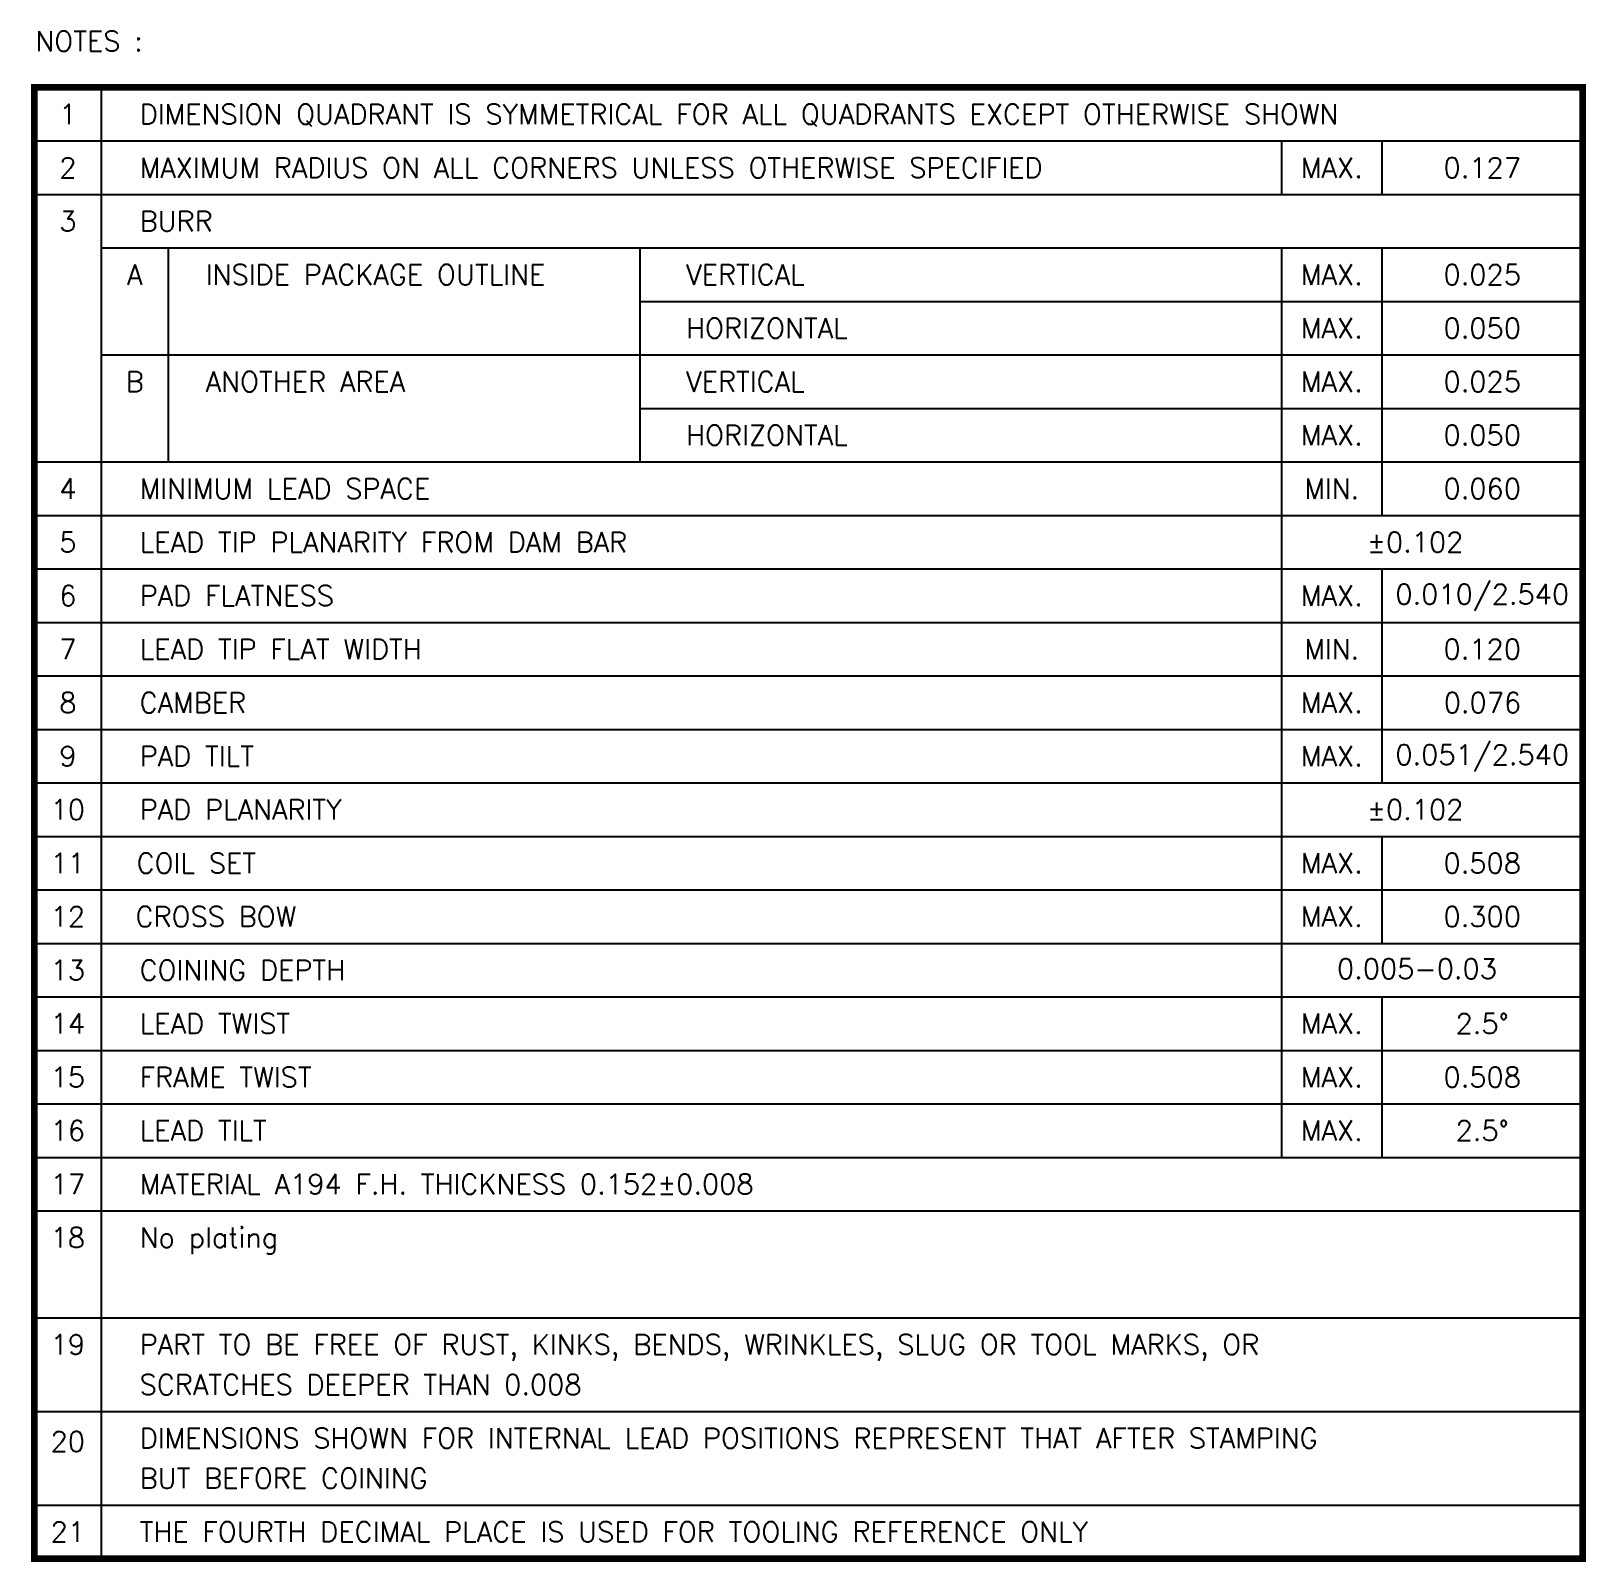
# Model space of a CAD drawing. Extents: x 231 to 463, y -350 to -121.
import ezdxf
from ezdxf.enums import TextEntityAlignment as Align

# ---------------------------------------------------------------- set-up
doc = ezdxf.new("R2010")
doc.units = 0
doc.header["$LTSCALE"] = 8
doc.header["$MEASUREMENT"] = 0
doc.layers.get('0').update_dxf_attribs({"linetype": 'CONTINUOUS'})
doc.layers.add('LF-LINE', color=7, linetype='CONTINUOUS')
doc.styles.add('SIMPLEX', font='SIMPLEX', dxfattribs={"height": 2.5})

msp = doc.modelspace()

# ---------------------------------------------------------------- linework, layer by layer
at = {"layer": 'LF-LINE'}
for p, q in [((231.03, -349.16), (231.03, -129.16)), ((231.03, -129.16), (462.49, -129.16)), ((241.03, -129.16), (241.03, -349.16)), ((462.49, -349.04), (462.49, -129.16)), ((231.03, -137.16), (462.49, -137.16)), ((417.49, -137.16), (417.49, -145.16)), ((432.49, -137.16), (432.49, -145.16)), ((231.03, -145.16), (462.49, -145.16)), ((241.03, -153.16), (462.49, -153.16)), ((251.03, -153.16), (251.03, -185.16)), ((321.56, -153.16), (321.56, -185.16)), ((417.49, -153.16), (417.49, -289.16)), ((432.49, -153.16), (432.49, -193.16)), ((321.56, -161.16), (462.49, -161.16)), ((241.03, -169.16), (462.49, -169.16)), ((321.56, -177.16), (462.49, -177.16)), ((231.03, -185.16), (462.49, -185.16)), ((231.03, -193.16), (462.49, -193.16)), ((231.03, -201.16), (462.49, -201.16)), ((432.49, -201.16), (432.49, -233.16)), ((231.03, -209.16), (462.49, -209.16)), ((231.03, -217.16), (462.49, -217.16)), ((231.03, -225.16), (462.49, -225.16)), ((231.03, -233.16), (462.49, -233.16)), ((231.03, -241.16), (462.49, -241.16)), ((432.49, -241.16), (432.49, -257.16)), ((231.03, -249.16), (462.49, -249.16)), ((231.03, -257.16), (462.49, -257.16)), ((231.03, -265.16), (462.49, -265.16)), ((432.49, -265.16), (432.49, -289.16)), ((231.03, -273.16), (462.49, -273.16)), ((231.03, -281.16), (462.49, -281.16)), ((231.03, -289.16), (462.49, -289.16)), ((231.03, -297.16), (462.49, -297.16)), ((231.03, -313.16), (462.49, -313.16)), ((231.03, -327.16), (462.49, -327.16)), ((231.03, -341.16), (462.49, -341.16))]:
    msp.add_line(p, q, dxfattribs=at)
at = {"layer": 'LF-LINE', "const_width": 1}
msp.add_lwpolyline([(462.49, -349.16), (462.49, -129.16), (231.03, -129.16), (231.03, -349.16)], close=True, dxfattribs=at)

# ---------------------------------------------------------------- texts
at = {"style": 'SIMPLEX'}
for s, p in [('NOTES :', (231.17, -123.73)), ('DIMENSION QUADRANT IS SYMMETRICAL FOR ALL QUADRANTS EXCEPT OTHERWISE SHOWN', (246.75, -134.66)), ('MAXIMUM RADIUS ON ALL CORNERS UNLESS OTHERWISE SPECIFIED', (246.75, -142.66)), ('BURR', (246.75, -150.66)), ('INSIDE PACKAGE OUTLINE', (256.63, -158.66)), ('VERTICAL', (328.46, -158.66)), ('HORIZONTAL', (328.46, -166.66)), ('ANOTHER AREA', (256.63, -174.66)), ('VERTICAL', (328.46, -174.66)), ('HORIZONTAL', (328.46, -182.66)), ('MINIMUM LEAD SPACE ', (246.75, -190.66)), ('LEAD TIP PLANARITY FROM DAM BAR', (246.75, -198.66)), ('PAD FLATNESS', (246.75, -206.66)), ('LEAD TIP FLAT WIDTH', (246.75, -214.66)), ('CAMBER', (246.75, -222.66)), ('PAD TILT', (246.75, -230.66)), ('PAD PLANARITY ', (246.75, -238.66)), ('COIL SET', (246.3, -246.66)), ('CROSS BOW', (246.14, -254.66)), ('COINING DEPTH', (246.75, -262.66)), ('LEAD TWIST', (246.75, -270.66)), ('FRAME TWIST', (246.75, -278.66)), ('LEAD TILT', (246.75, -286.66)), ('MATERIAL A194 F.H. THICKNESS 0.152%%P0.008', (246.75, -294.66)), ('No plating', (246.75, -302.66)), ('PART TO BE FREE OF RUST, KINKS, BENDS, WRINKLES, SLUG OR TOOL MARKS, OR', (246.75, -318.66)), ('SCRATCHES DEEPER THAN 0.008', (246.75, -324.66)), ('DIMENSIONS SHOWN FOR INTERNAL LEAD POSITIONS REPRESENT THAT AFTER STAMPING', (246.75, -332.66)), ('BUT BEFORE COINING', (246.75, -338.66)), ('THE FOURTH DECIMAL PLACE IS USED FOR TOOLING REFERENCE ONLY', (246.75, -346.66))]:
    msp.add_text(s, height=3, dxfattribs=at).set_placement(p)
for s, p in [('1', (236.03, -133.16)), ('2', (236.03, -141.16)), ('MAX.', (424.99, -141.16)), ('0.127', (447.49, -141.16)), ('3', (236.03, -149.16)), ('A', (246.03, -157.16)), ('MAX.', (424.99, -157.16)), ('0.025', (447.49, -157.16)), ('MAX.', (424.99, -165.16)), ('0.050', (447.49, -165.16)), ('B', (246.03, -173.16)), ('MAX.', (424.99, -173.16)), ('0.025', (447.49, -173.16)), ('MAX.', (424.99, -181.16)), ('0.050', (447.49, -181.16)), ('4', (236.03, -189.16)), ('MIN.', (424.99, -189.16)), ('0.060', (447.49, -189.16)), ('5', (236.03, -197.16)), ('%%P0.102', (437.46, -197.16)), ('6', (236.03, -205.16)), ('MAX.', (424.99, -205.16)), ('0.010/2.540', (447.49, -205.16)), ('7', (236.03, -213.16)), ('MIN.', (424.99, -213.16)), ('0.120', (447.49, -213.16)), ('8', (236.03, -221.16)), ('MAX.', (424.99, -221.16)), ('0.076', (447.52, -221.16)), ('9', (236.03, -229.16)), ('MAX.', (424.99, -229.16)), ('0.051/2.540', (447.49, -229.16)), ('10', (236.03, -237.16)), ('%%P0.102', (437.46, -237.16)), ('11', (236.03, -245.16)), ('MAX.', (424.99, -245.16)), ('0.508', (447.49, -245.16)), ('12', (236.03, -253.16)), ('MAX.', (424.99, -253.16)), ('0.300', (447.49, -253.16)), ('13', (236.03, -261.16)), ('0.005-0.03', (437.73, -260.96)), ('14', (236.03, -269.16)), ('MAX.', (424.99, -269.16)), ('2.5%%D', (447.49, -269.16)), ('15', (236.03, -277.16)), ('MAX.', (424.99, -277.16)), ('0.508', (447.49, -277.16)), ('16', (236.03, -285.16)), ('MAX.', (424.99, -285.16)), ('2.5%%D', (447.49, -285.16)), ('17', (236.03, -293.16)), ('18', (236.03, -301.16)), ('19', (236.03, -317.16)), ('20', (236.03, -331.66)), ('21', (236.03, -345.16))]:
    msp.add_text(s, height=3, dxfattribs=at).set_placement(p, align=Align.MIDDLE)

doc.saveas('drawing.dxf')
